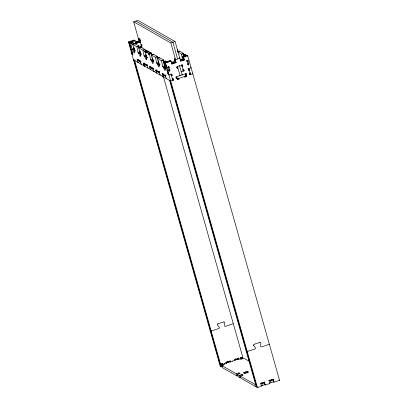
<?xml version="1.0" encoding="UTF-8"?>
<svg xmlns="http://www.w3.org/2000/svg" width="408" height="408" viewBox="0 0 408 408"><rect width="100%" height="100%" fill="white"/><g stroke="black" fill="none" stroke-linecap="round" stroke-linejoin="round"><path stroke-width="0.61" d="M233.182 323.723L225.542 326.349A0.765 0.734 -60.4 0 1 224.594 325.594L224.813 322.672A0.765 0.734 -60.4 0 0 223.864 321.968L223.727 321.892M269.086 344.133L269.362 344.291L261.579 346.841A0.765 0.734 -60.4 0 1 260.636 346.086L260.855 343.169A0.765 0.734 -60.4 0 0 259.906 342.46L259.733 342.363M133.289 44.14C134.14 44.008 132.309 41.453 132.524 42.723A1.53 0.296 71.9 0 1 132.58 43.07M166.729 62.169C167.056 61.052 164.215 61.97 164.587 62.873A1.53 0.296 71.9 0 1 164.511 63.633A1.53 0.296 71.9 0 1 163.889 62.475C162.817 61.47 165.898 60.374 166.031 61.771A1.53 0.296 71.9 0 0 166.189 62.184M168.06 67.019L168.861 70.492A0.576 0.551 -60.4 0 0 169.56 70.854A0.576 0.551 -60.4 0 0 169.942 70.14L169.065 67.045M186.981 60.823L187.792 64.296A0.576 0.551 -60.4 0 0 188.481 64.663A0.576 0.551 -60.4 0 0 188.863 63.949L187.986 60.853L187.43 60.537L187.665 61.368M151.934 55.049L151.531 53.127L151.144 52.902L148.956 53.606L148.961 53.983A1.53 0.296 71.9 0 1 148.884 54.748A1.53 0.296 71.9 0 1 148.262 53.586C148.14 52.77 145.646 51.036 146.013 52.306A1.53 0.296 71.9 0 1 145.931 53.071A1.53 0.296 71.9 0 1 145.309 51.908L144.605 51.107L146.747 50.403L147.451 51.209A1.53 0.296 71.9 0 0 147.614 51.617M147.395 57.86L146.86 58.033L144.672 51.306L146.758 50.429M151.582 53.326L149.435 54.004L150.583 59.599L151.511 60.68A2.678 0.515 71.9 0 0 152.873 63.572A2.678 0.515 71.9 0 0 152.811 61.419L153.418 61.725L151.179 55.003L153.326 54.315L153.459 54.697M141.357 54.427L140.821 54.601L138.633 47.874L140.78 47.185L140.918 47.568M146.875 58.043L146.299 57.717A2.678 0.515 71.9 0 1 146.365 59.874A2.678 0.515 71.9 0 1 144.998 56.977L144.07 55.901L142.933 50.317L145.075 49.613L145.427 51.347M140.663 40.637L140.128 40.815L139.72 39.372L138.419 38.633L133.656 21.803L137.94 20.4L175.093 41.524L180.673 61.241L182.101 60.772L181.897 60.053L180.785 59.42L181.744 59.104L182.861 59.736L183.065 60.46L184.493 59.991L183.677 57.105L182.56 56.472L184.447 55.855L185.023 56.166L185.263 57.008M222.278 366.318L220.835 366.792L220.279 366.476L128.433 41.902L134.028 40.071L135.14 40.703L135.956 43.59L137.384 43.12L137.18 42.401L136.068 41.764L137.374 41.335L138.49 41.973L138.695 42.692L140.123 42.223L139.306 39.341L138.19 38.704L139.036 38.428M139.592 38.745L138.746 39.025L139.567 41.907L138.496 42.259M128.433 41.902L129.372 42.442L131.514 41.743L131.825 42.32A1.53 0.296 71.9 0 0 131.983 42.733M131.299 42.152L131.121 41.519L131.667 41.84L135.14 40.703M139.306 39.341L140.153 39.061M139.72 39.372L140.255 39.194M129.372 42.442L129.683 43.024L131.825 42.32M129.683 43.024A1.53 0.296 71.9 0 0 130.305 44.186A1.53 0.296 71.9 0 0 130.382 43.421L130.387 43.034L132.564 42.34M130.382 43.421L132.957 42.559M134.232 50.857C135.038 52.015 135.089 50.036 134.232 50.857A2.678 0.515 71.9 0 1 134.293 53.009A2.678 0.515 71.9 0 1 132.931 50.118L132.003 49.037L130.866 43.467L133.008 42.764M142.157 45.925L141.622 46.104L141.03 44.554L139.939 40.708L140.474 40.535M135.645 42.692L136.272 42.488L137.384 43.12M137.374 41.335L137.669 42.029M138.113 41.881L139.006 41.59L140.123 42.223M137.18 42.401L138.49 41.973M134.803 50.684L132.539 44.242L134.681 43.544L138.99 45.992L139.322 47.573M135.665 43.182L136.828 42.804L136.624 42.08L137.935 41.652L138.113 42.284M132.605 44.457L134.747 43.753L134.88 44.135M130.468 45.41L129.933 45.584L130.524 47.134L131.06 46.961M130.116 45.691L130.652 45.517M130.942 46.833L130.524 47.134M141.03 44.554L141.566 44.38M141.214 44.661L141.749 44.487M132.539 44.242L136.848 46.696L138.99 45.992M140.933 54.065L140.265 54.284A2.678 0.515 71.9 0 1 140.332 56.442A2.678 0.515 71.9 0 1 138.965 53.545L138.037 52.469L136.899 46.895L139.041 46.196M141.239 45.563L141.596 45.446M131.983 48.97L133.992 48.312M141.974 45.823L140.724 46.232L141.081 47.491M140.551 46.864L141.846 47.44L141.984 47.92M131.794 49.837L131.192 50.036L131.784 51.581L132.32 51.408M138.628 47.858L140.714 46.976L145.07 49.603M131.376 50.138L131.911 49.965M132.376 49.796L134.38 49.144M140.974 47.226L141.29 47.124L141.423 47.603M132.931 50.118L134.002 49.766L134.813 50.225M141.357 47.598L141.846 47.44M132.136 51.301L131.784 51.581M134.773 50.556L135.308 50.383M134.788 51.173L135.323 50.995M132.508 52.622L131.973 52.8L132.564 54.346L133.1 54.172M132.156 52.902L132.692 52.729M138.572 47.675L142.882 50.128L145.024 49.424M132.371 53.744L131.825 53.922L132.564 54.346M132.926 54.06L132.391 54.238L128.989 42.218L134.584 40.387L134.773 41.06M138.016 52.403L140.158 51.704L139.949 50.668M138.409 53.229L140.551 52.53L140.276 52.045M145.013 51.337L147.14 50.628M133.656 21.803L170.809 42.927L175.093 41.524M138.965 53.545L140.036 53.198L140.928 53.703M145.309 51.908L147.451 51.209M146.049 51.928L148.191 51.224L150.103 52.316L150.404 52.887A1.53 0.296 71.9 0 0 150.521 53.193M140.806 53.989L141.341 53.81M146.013 52.306L148.155 51.607L148.191 51.224M147.951 53.004L150.093 52.306M148.262 53.586L150.404 52.887M148.961 53.983L151.531 53.127M144.055 55.835L146.197 55.131L146.054 54.443M134.069 59.757L133.523 59.935L170.682 81.059L173.548 80.121L172.895 78.54M144.442 56.661L146.691 56.018M134.63 60.073L134.094 60.246L220.835 366.792M151.174 54.993L153.26 54.106L157.57 56.559L157.901 58.135M138.455 62.261L137.919 62.434L137.103 59.548L137.639 59.374M144.998 56.977L146.069 56.625L147.048 57.181M133.533 59.93L134.65 60.568L135.181 60.389M137.103 59.548L138.144 59.543M138.526 60.481L137.991 60.659L137.787 59.935L138.322 59.762M137.787 59.935L138.695 59.971M146.839 57.421L147.375 57.242M138.215 60.308L137.68 60.481L137.476 59.762M146.299 57.717L147.104 57.457M138.965 60.675L138.363 60.868L138.159 60.149M140.204 61.378L139.602 61.572L139.398 60.853L139.934 60.675M139.398 60.853L140.301 60.889M140.816 61.787L140.281 61.96L140.077 61.241L140.612 61.062M140.077 61.241L140.984 61.277M140.505 61.608L139.97 61.787L139.766 61.062M151.118 54.805L155.428 57.258L157.57 56.559M177.302 50.097L177.572 50.011L177.903 51.592M159.916 64.5L158.845 64.852A2.678 0.515 71.9 0 1 158.906 67.004A2.678 0.515 71.9 0 1 157.544 64.112L156.616 63.031L155.479 57.462L157.621 56.758M177.22 50.342L177.623 50.215M150.562 59.537L152.704 58.834L152.561 58.145M158.845 64.852L159.457 65.153L157.151 58.237L159.293 57.538L163.603 59.986L164.006 61.909M177.689 51.515L179.296 50.99L183.605 53.443L184.008 55.366M150.95 60.364L153.199 59.721M157.218 58.451L159.36 57.747L159.492 58.13M177.623 51.77L179.362 51.204L179.5 51.581M145.029 65.877L144.361 66.096L143.545 63.209L144.213 62.99M151.511 60.68L152.582 60.328L153.637 60.93M143.545 63.209L144.585 63.204M141.8 64.163L141.265 64.337L140.449 61.45M145.1 64.102L144.432 64.321L144.228 63.597L144.764 63.424M144.366 66.096L143.754 63.934L144.825 63.582M144.228 63.597L145.131 63.633M145.059 63.837L144.121 64.143L143.917 63.424M153.347 61.118L153.882 60.945M152.811 61.419L153.612 61.154M145.406 64.337L144.804 64.53L144.595 63.811M153.382 61.741L153.903 61.562M146.64 65.04L146.039 65.234L145.834 64.515L146.37 64.342M145.834 64.515L146.742 64.551M147.257 65.448L146.722 65.622L146.518 64.903L147.053 64.724M146.518 64.903L147.426 64.938M147.079 65.229L146.411 65.448L146.207 64.724M157.151 58.237L161.461 60.69L163.603 59.986M177.694 52L181.463 54.142L183.605 53.443M165.949 67.932L164.878 68.279A2.678 0.515 71.9 0 1 164.944 70.436A2.678 0.515 71.9 0 1 163.577 67.539L162.649 66.463L161.512 60.889L163.654 60.19M182.636 59.854L181.514 54.346L183.656 53.642M156.596 62.965L158.738 62.266L158.666 61.919M164.878 68.279L165.49 68.585L163.185 61.669L165.327 60.971L165.719 61.19M183.661 56.477L183.187 55.126L185.329 54.422L186.033 55.228A1.53 0.296 71.9 0 0 186.237 55.733M156.988 63.791L159.339 63.209M163.251 61.878L165.393 61.18L165.531 61.562M183.253 55.335L185.395 54.631L185.533 55.014M183.187 55.126L183.58 55.345L185.722 54.647M150.965 69.37L150.43 69.549L149.614 66.662L150.282 66.443M157.544 64.112L158.615 63.76L159.344 64.173M149.614 66.662L150.521 66.698M175.481 62.73L174.272 59.017L174.808 58.844M163.889 62.475L166.031 61.771M183.595 55.355L183.891 55.927L186.033 55.228M151.036 67.595L150.501 67.769L150.297 67.05L150.833 66.876M175.078 58.92L174.231 59.201L175.348 59.833L176.164 62.72L174.736 63.184L174.532 62.465L173.415 61.832L172.105 62.261L173.221 62.893L173.425 63.612L171.998 64.082L171.181 61.195L170.065 60.562L166.597 61.7L167.341 62.643M148.242 67.825L147.706 67.998L146.89 65.112M150.889 67.034L149.818 67.381L153.163 69.284M272.677 379.256L273.416 381.868L273.972 382.189L279.567 380.358L187.721 55.784L186.772 55.243L184.584 55.947L184.595 56.324A1.53 0.296 71.9 0 1 184.625 56.508M150.297 67.05L151.2 67.085M150.725 67.422L150.19 67.595L149.986 66.871M159.38 64.551L159.916 64.377M164.587 62.873L170.656 60.899M175.634 59.237L174.787 59.517L175.603 62.398L174.175 62.868L173.971 62.149L172.666 62.577L172.87 63.296L171.528 63.735M179.418 58.135L179.923 57.829M164.602 62.48L165.587 63.026L171.181 61.195M175.348 59.833L179.719 58.278M183.677 57.105L187.721 55.784M151.475 67.784L150.868 67.983L150.664 67.259M159.401 65.168L159.936 64.989M179.673 58.533L179.938 58.446M152.781 68.468L152.108 68.687L151.904 67.963L152.439 67.789M174.68 60.46L175.216 60.287M174.869 60.568L175.267 60.435M151.904 67.963L152.811 68.003M153.326 68.896L152.791 69.074L152.587 68.35L153.122 68.177M152.587 68.35L153.495 68.386M153.015 68.722L152.48 68.896L152.276 68.177M171.595 63.215L172.309 62.98L173.425 63.612M173.415 61.832L173.619 62.552L175.047 62.082L176.164 62.72M180.096 60.43L180.989 60.139L182.101 60.772M182.126 59.767L183.376 59.359L184.493 59.991M162.629 66.397L164.771 65.698L164.704 65.351M173.221 62.893L174.532 62.465M181.897 60.053L183.437 59.588M167.05 67.3L166.194 67.417L165.786 65.974L166.321 65.795M166.643 65.861L165.786 65.974M163.022 67.223L165.031 66.565M157.034 72.823L156.499 72.996L155.683 70.115L156.483 69.85M163.577 67.539L164.648 67.192L165.459 67.651M155.683 70.115L156.856 70.064M157.106 71.048L156.57 71.222L156.366 70.502L156.901 70.324M154.443 71.232L153.775 71.451L152.959 68.564M166.194 67.417L167.132 67.111M167.933 66.846L169.08 67.136L167.872 67.407M186.599 60.736L187.94 60.302M187.859 60.491L187.456 60.624L188.011 60.94L186.66 61.134M156.366 70.502L157.269 70.538M165.419 67.983L165.954 67.804M156.794 70.87L156.259 71.043L156.055 70.324M165.449 68.605L165.969 68.422M157.544 71.237L156.937 71.431L156.733 70.712M158.916 71.895L158.177 72.139L157.972 71.415L158.508 71.242M157.972 71.415L158.88 71.451M159.395 72.349L158.86 72.522L158.656 71.803L159.324 71.584M158.656 71.803L159.564 71.839M159.084 72.175L158.549 72.349L158.345 71.629M168.173 71.793L167.453 71.864L167.045 70.421L167.581 70.247M167.902 70.309L167.045 70.421M176.883 67.764L177.327 67.616L177.602 68.58M181.749 66.172L182.33 65.979L181.942 64.627M182.172 66.529L182.886 66.295L182.478 64.857L176.766 66.723L177.174 68.167L177.888 67.932L176.771 67.3M167.453 71.864L167.989 71.686M188.261 65.056L188.659 64.923M163.475 76.485L162.94 76.658L162.124 73.777L162.659 73.598M160.38 74.725L159.844 74.899L159.028 72.012M162.124 73.777L163.032 73.812M163.542 74.71L163.006 74.883L162.802 74.164L163.338 73.986M162.802 74.164L163.71 74.2M163.368 74.491L162.7 74.71L162.496 73.986M170.682 81.059L168.978 75.052L168.234 74.628L167.826 73.185L168.361 73.012M168.55 73.114L167.826 73.185M163.98 74.899L163.379 75.092L163.174 74.373M165.424 75.536L164.618 75.801L164.414 75.077L165.082 74.858M164.414 75.077L165.322 75.113M165.837 76.01L165.301 76.184L165.097 75.465L165.633 75.291M183.054 69.656L183.768 69.421L184.176 70.864L181.32 71.798M168.234 74.628L168.769 74.455M165.097 75.465L166 75.5M168.968 74.557L168.433 74.73L165.031 62.71M165.526 75.837L164.99 76.01L164.786 75.291M182.973 70.263L184.176 70.864M171.156 75.572L172.252 75.556L171.845 74.113L168.978 75.052L165.587 63.026M187.884 68.519L188.266 68.738L191.123 67.804L190.74 67.585M182.993 70.752L183.62 70.548L183.238 69.197M171.161 75.414L172.252 75.556M188.297 69.804L189.389 69.947L188.292 69.962M166.821 78.387L166.286 78.56L165.464 75.674M185.451 74.44L186.665 75.041L185.951 75.276L185.395 74.96L185.803 76.403L184.64 76.781M173.14 78.683L172.283 78.836M189.419 73.226L190.276 73.073L189.858 72.833M176.042 78.02L176.588 77.841L176.746 78.545M185.426 74.95L186.109 74.725L185.803 73.644M256.841 384.928L255.704 384.8L169.575 80.422L170.105 80.248M172.227 79.555L173.257 79.218M189.552 73.889L190.092 73.71M170.666 80.565L170.131 80.743L256.877 387.284L257.433 387.6L261.477 386.274L260.523 383.311M172.436 79.988L173.548 80.121M189.572 74.378L190.664 74.021M177.24 78.703L177.776 78.53M184.62 76.291L185.247 76.087L186.359 76.719L184.62 77.005M177.347 78.877L186.155 75.995M189.516 74.491L189.97 74.751L192.826 73.812L192.275 73.501M177.266 79.198L178.424 78.815L178.235 78.137M177.276 79.443L178.979 79.132L178.291 78.132M217.918 323.758L223.864 321.968M210.559 330.25L210.074 330.409L211.186 331.046L218.969 328.496A0.765 0.734 -60.4 0 0 219.361 327.308L217.53 324.931M210.63 330.725L211.114 330.567M253.995 344.27L259.906 342.46M246.6 350.742L246.116 350.9L247.228 351.538L255.01 348.988A0.765 0.734 -60.4 0 0 255.403 347.8L253.572 345.423M246.672 351.222L247.156 351.059M220.942 363.788L222.717 363.523L223.227 365.323M225.823 362.192L227.598 361.927L227.802 362.646L229.112 362.217L228.699 361.376M228.908 361.498L230.336 361.029L230.693 362.289M234.707 359.474L236.273 359.086L236.477 359.805L237.441 359.494L237.099 358.693M237.237 358.77L238.665 358.3L239.022 359.565M240.429 357.602L241.995 357.214L242.199 357.933L242.913 357.699L163.379 76.627M220.804 364.436L220.223 364.625L220.779 364.946L221.493 364.711L221.289 363.987M225.854 362.931L229.979 361.432L230.724 361.855L235.049 360.274M234.763 359.866L238.313 358.709L239.052 359.132L240.771 358.403L241.286 358.693L240.572 358.928L240.944 359.137L243.8 358.204L249.737 361.58M241.526 357.209L241.643 357.617L242.133 357.454M237.997 375.523L236.854 375.901L222.278 367.613L221.666 365.446L224.522 364.512L222.921 364.242L226.557 363.217L225.818 362.799M220.279 366.476L220.876 366.277M221.666 365.446L236.242 373.738L239.098 372.8L239.471 373.014L238.756 373.244L240.149 373.397L237.293 374.335L237.905 376.497L239.802 377.579L240.944 377.201M245.014 373.34L244.519 372.152L243.091 372.621L244.581 373.463L248.742 372.101L247.258 371.26L245.83 371.724L246.136 372.805M244.708 372.259L246.014 371.831L246.32 372.912M237.293 374.335L239.19 375.411L242.046 374.478L242.418 374.687L241.704 374.921L243.102 375.074L240.241 376.008L240.858 378.175L255.434 386.463L256.576 386.09M255.704 384.8L256.285 384.611M260.661 383.392L262.089 382.923L262.293 383.642L263.257 383.331L262.915 382.531M263.053 382.607L264.343 382.061M268.678 380.486L270.422 380.2L270.626 380.919L271.932 380.491L271.519 379.649M271.728 379.772L273.156 379.302L273.972 382.189M261.625 382.923L261.737 383.326L264.833 382.316M269.912 380.062L270.065 380.603L270.723 380.389M271.626 380.093L273.809 379.379M256.877 387.284L257.474 387.09M261.263 385.846L265.445 384.479M269.453 383.168L273.89 381.715M264.002 382.097L264.741 384.708L265.297 385.025L269.81 383.551L268.994 380.664M148.966 53.596L149.435 54.004M151.144 52.902L151.103 53.285A1.53 0.296 71.9 0 1 151.159 53.637M186.772 55.243L186.736 55.626M130.407 43.034L130.866 43.467M135.798 21.099L172.951 42.228L177.551 58.966M177.302 49.858L177.572 50.011M182.401 60.083L183.065 60.46M188.69 63.847L187.654 64.219M180.254 61.006L181.545 60.455L181.341 59.736L182.305 59.42L182.509 60.144L183.937 59.675L183.121 56.788L187.165 55.468L187.379 56.217M174.272 59.017L175.573 59.757L170.809 42.927M188.705 68.345L190.684 74.516L189.582 73.889M181.769 65.662L182.886 66.295M179.459 65.698L182.208 74.924L181.937 74.771M137.578 42.06L137.894 42.238M174.073 62.807L174.736 63.184M183.212 69.105L183.768 69.421M141.301 45.92L141.622 46.104M177.154 66.305L177.48 66.489L180.066 75.628L179.795 75.475M135.645 43.411L135.956 43.59M171.579 63.842L171.998 64.082M163.185 61.669L163.577 61.894M184.589 76.383L184.931 77.183M169.616 69.962L169.942 70.14L168.698 70.39M140.265 54.284L140.821 54.601M170.748 74.139L171.12 74.348L172.824 80.361L172.273 80.05M176.021 77.525L177.143 78.157L176.429 78.392L176.021 76.949L186.257 73.598L186.665 75.041M177.934 78.54L178.979 79.132M137.312 60.267L140.658 62.169M143.754 63.934L147.099 65.831M155.892 70.834L159.237 72.736M162.333 74.496L165.679 76.398M169.575 80.422L170.692 81.059L257.433 387.6M242.566 357.5L242.913 357.699M241.643 357.617L242.199 357.933M279.046 380.057L279.567 380.358M238.175 358.025L238.665 358.3M237.023 359.254L237.441 359.494M272.748 379.567L272.794 379.216M235.819 358.826L236.273 359.086M236.477 359.805L235.742 358.856M271.82 379.904L271.861 379.624M235.197 359.601L235.207 359.229M271.514 380.251L271.932 380.491M269.974 380.134L270.535 380.45M270.065 380.603L270.626 380.919M270.938 382.495L270.417 380.042M230.056 360.871L230.336 361.029M269.392 383.311L269.81 383.551M228.694 361.978L229.112 362.217M264.073 382.097L264.593 382.393M227.179 361.687L227.598 361.927M227.802 362.646L227.067 361.697M263.145 382.745L263.196 382.505M226.522 362.442L226.542 362.115M262.946 383.153L263.257 383.331M261.737 383.326L262.293 383.642M262.293 385.356L261.752 382.928M222.37 363.324L222.717 363.523M220.937 364.395L221.493 364.711M240.241 376.008L254.821 384.3L255.434 386.463M153.076 59.65L152.903 59.374M146.569 55.947L146.395 55.677M134.431 49.006L134.145 48.338M165.026 66.346L164.771 65.698M158.906 62.745L158.738 62.266M179.25 57.625L179.387 58.002M165.663 61.94L165.801 62.322M147.089 51.377L147.222 51.76M152.791 59.109L152.704 58.834M188.833 69.63L189.052 70.411M188.522 68.615L188.817 69.651M188.266 68.738L188.674 70.181M189.562 73.307L189.97 74.751M182.56 56.472L183.376 59.359M186.165 73.812L186.471 74.894M181.744 59.104L181.937 59.782M185.543 73.833L186.359 76.719M185.436 74.052L185.538 74.414M180.785 59.42L180.989 60.139M181.764 65.086L183.462 71.099M182.988 69.962L183.065 70.232M269.948 380.042L270.167 380.807M174.231 59.201L175.047 62.082M264.506 382.077L265.297 385.025M176.735 76.714L177.551 79.601M172.105 62.261L172.309 62.98M176.057 77.663L176.185 78.112M170.626 60.879L170.779 61.419M170.065 60.562L170.294 61.373M171.365 74.067L171.697 75.24M172.987 79.805L172.63 78.545L172.966 79.815L172.385 79.407M168.509 66.728L168.744 67.56M169.499 70.309L169.794 71.349M169.264 69.992L169.519 70.89M247.258 371.26L247.717 372.881M242.449 357.714L242.796 358.938M240.567 357.678L241.077 359.484M244.519 372.152L244.979 373.774M238.119 358.03L238.466 359.249M236.839 359.484L236.915 359.754M234.845 359.55L235.202 360.815M239.19 375.411L239.802 377.579M232.677 360.845L232.754 361.116M236.242 373.738L236.854 375.901M229.826 360.891L230.132 361.973M140.485 45.936L140.867 47.287M138.19 38.704L139.006 41.59M228.087 362.054L228.24 362.595M136.068 41.764L136.272 42.488M226.17 362.391L226.562 363.788M134.028 40.071L134.181 40.611M224.267 363.304L224.42 363.844M131.667 41.84L131.963 42.876M222.212 363.385L222.773 365.369M134.65 60.568L220.779 364.946M164.495 64.321L164.633 65.01M158.391 60.542L158.528 61.231M152.286 56.768L152.352 57.115M133.916 47.236L134.054 47.925M217.673 325.013A0.765 0.734 -60.4 0 1 218.091 323.86M148.155 51.607A1.53 0.296 71.9 0 1 148.186 51.791M165.444 69.289A2.678 0.515 71.9 0 1 164.648 67.192M159.309 65.652A2.678 0.515 71.9 0 1 158.615 63.76M153.173 62.001A2.678 0.515 71.9 0 1 152.582 60.328M146.666 58.303A2.678 0.515 71.9 0 1 146.069 56.625M140.928 55.478A2.678 0.515 71.9 0 1 140.831 55.294M140.536 54.636A2.678 0.515 71.9 0 1 140.036 53.198M134.798 51.862A2.678 0.515 71.9 0 1 134.696 51.658M134.4 50.964A2.678 0.515 71.9 0 1 134.002 49.766M183.967 56.136A1.53 0.296 71.9 0 1 183.891 55.927M253.715 345.505A0.765 0.734 -60.4 0 1 254.133 344.352M168.111 67.045A0.581 0.561 -60.4 0 1 169.096 67.024M169.407 69.977A0.576 0.551 -60.4 0 1 168.683 70.548M188.323 63.842A0.576 0.551 -60.4 0 1 187.874 64.362M187.073 60.241A0.581 0.561 -60.4 0 1 187.461 60.517M187.037 60.853A0.581 0.561 -60.4 0 1 188.017 60.833"/></g></svg>
